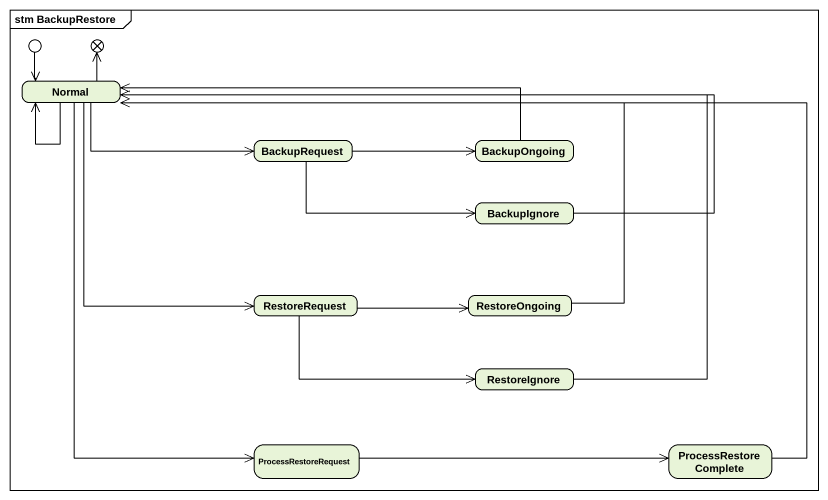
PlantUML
@startuml
mainframe stm BackupRestore
hide empty description
state entry1 <<choice>>
state exit1 <<choice>>
state Normal
state BackupRequest
state BackupOngoing
state BackupIgnore
state RestoreRequest
state RestoreOngoing
state RestoreIgnore
state ProcessRestoreRequest
state ProcessRestoreComplete
entry1 --> Normal
Normal -up-> exit1
Normal --> Normal
Normal -right-> BackupRequest
Normal --> RestoreRequest
Normal --> ProcessRestoreRequest
BackupRequest -right-> BackupOngoing
BackupRequest -right-> BackupIgnore
BackupOngoing -left-> Normal
BackupIgnore -left-> Normal
RestoreRequest -right-> RestoreOngoing
RestoreRequest -right-> RestoreIgnore
RestoreOngoing -left-> Normal
RestoreIgnore -up-> Normal
ProcessRestoreRequest -right-> ProcessRestoreComplete
ProcessRestoreComplete -left-> Normal
@enduml
